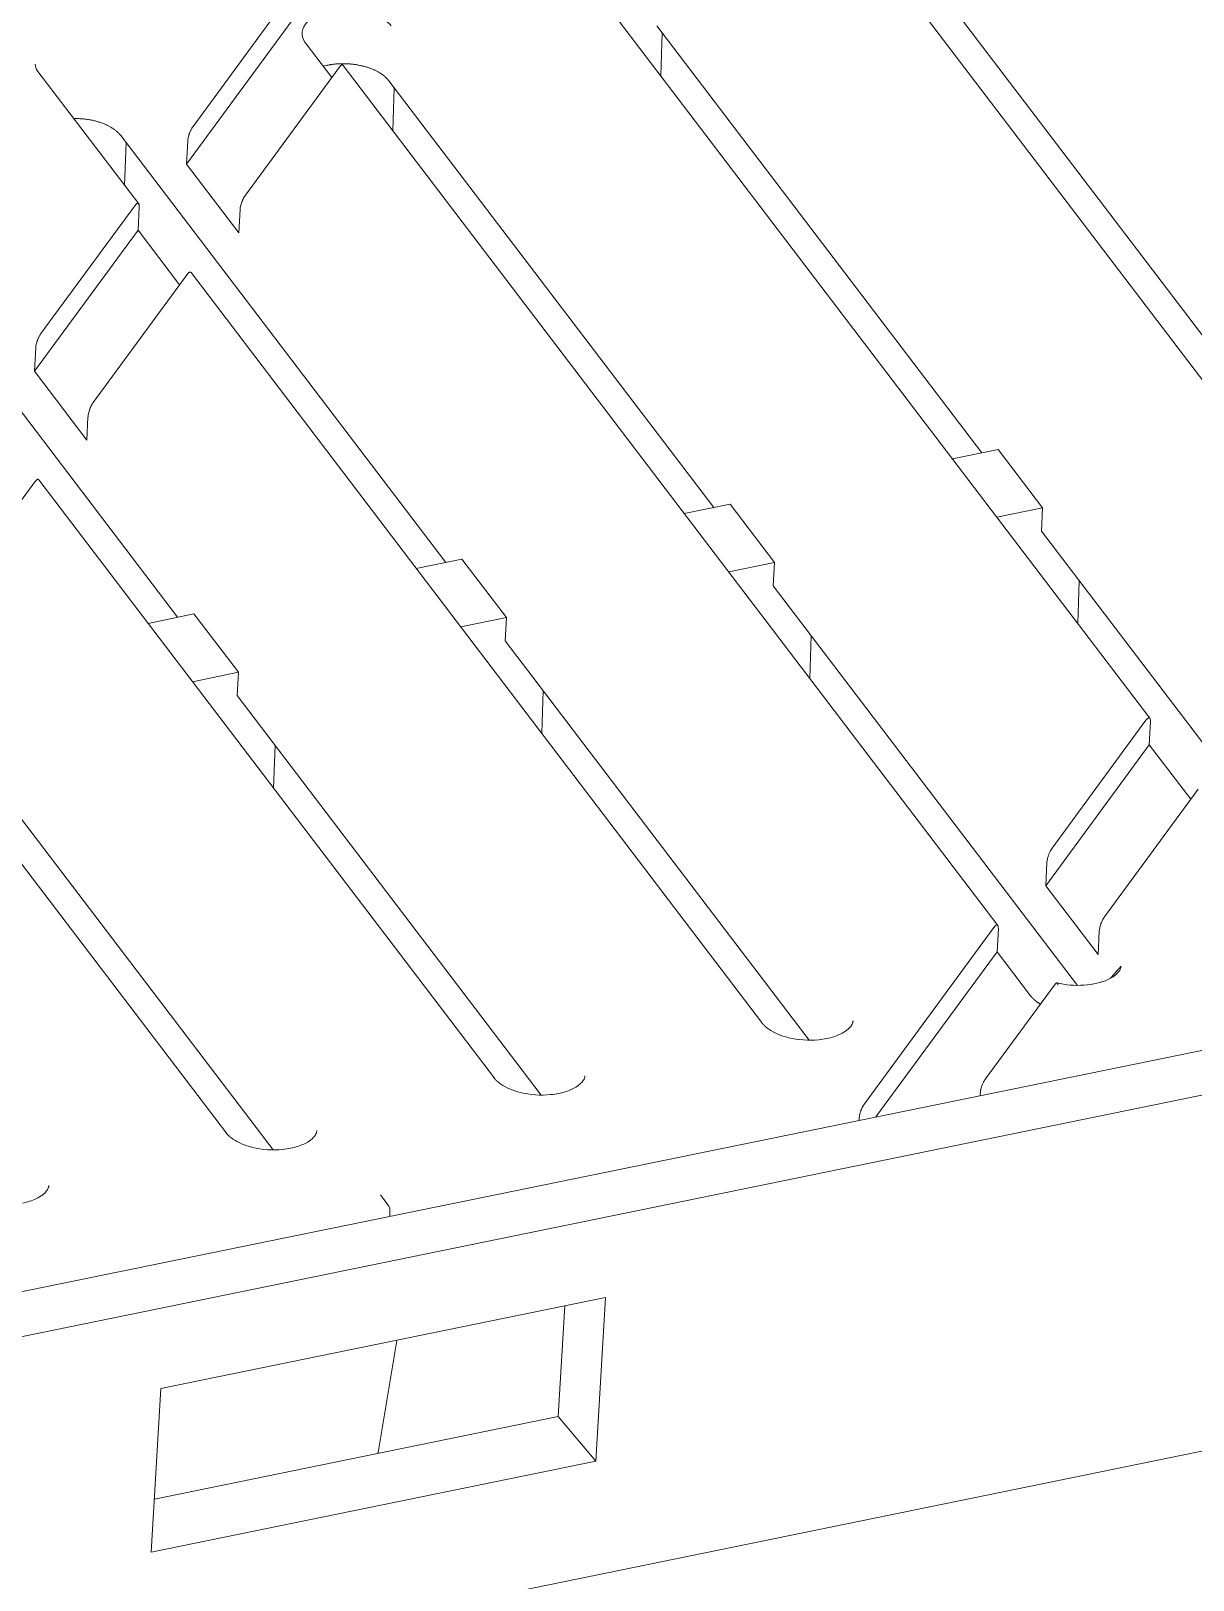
# Model space of a CAD drawing. Header units: millimetres. Extents: x 4267 to 8467, y 166 to 3136.
# Drawn here: x 5216.2 to 5273.1, y 1944.6 to 2020.5 of the extents above; entities that cross this region are included whole.
import ezdxf

# ---------------------------------------------------------------- set-up
doc = ezdxf.new("R2010")
doc.units = ezdxf.units.MM
doc.styles.get("Standard").update_dxf_attribs({"font": 'SimSun.ttf'})
doc.dimstyles.new('ISO-25', dxfattribs={"dimtxt": 2.5, "dimasz": 2.5, "dimexe": 1.25, "dimexo": 0.625, "dimtad": 1, "dimtxsty": 'Standard', "dimcen": 2.5, "dimadec": 0, "dimazin": 0, "dimtfac": 1, "dimtmove": 0, "dimatfit": 3, "dimfxl": 1, "dimarcsym": 0})

msp = doc.modelspace()

# ---------------------------------------------------------------- linework, layer by layer
at = {"linetype": 'Continuous', "lineweight": 5}
for p, q in [((5179.907, 1951.377, 326.374), (5598.455, 2037.024, 326.374)), ((5181.357, 1949.472, 326.374), (5599.905, 2035.119, 326.374)), ((5224.178, 2015.796, 326.374), (5232.425, 2027.03, 326.374)), ((5278.489, 1996.953, 326.374), (5255.968, 2026.546, 326.374)), ((5232.599, 2025.85, 326.374), (5223.864, 2013.951, 326.374)), ((5271.04, 1986.806, 326.374), (5242.84, 2023.859, 326.374)), ((5275.934, 2002.498, 326.374), (5260.022, 2023.406, 326.374)), ((5262.807, 1999.812, 326.374), (5246.895, 2020.719, 326.374)), ((5229.711, 2019.841, 326.374), (5230.969, 2018.188, 326.374)), ((5247.156, 2020.376, 326.374), (5247.084, 2018.283, 326.374)), ((5221.518, 2012.004, 326.374), (5216.585, 2018.487, 326.374)), ((5231.337, 2018.69, 326.374), (5226.74, 2012.428, 326.374)), ((5263.591, 1976.658, 326.374), (5231.528, 2018.787, 326.374)), ((5249.679, 1997.125, 326.374), (5233.767, 2018.033, 326.374)), ((5234.029, 2017.689, 326.374), (5233.957, 2015.596, 326.374)), ((5236.551, 1994.439, 326.374), (5220.64, 2015.347, 326.374)), ((5220.901, 2015.003, 326.374), (5220.829, 2012.91, 326.374)), ((5223.864, 2013.951, 326.374), (5223.921, 2015.092, 326.374)), ((5226.427, 2010.583, 326.374), (5223.864, 2013.951, 326.374)), ((5223.424, 1991.753, 326.374), (5207.512, 2012.661, 326.374)), ((5216.728, 2005.649, 326.374), (5221.325, 2011.91, 326.374)), ((5221.543, 2011.853, 326.374), (5221.486, 2010.712, 326.374)), ((5226.484, 2011.724, 326.374), (5226.427, 2010.583, 326.374)), ((5221.486, 2010.712, 326.374), (5216.415, 2003.803, 326.374)), ((5221.486, 2010.712, 326.374), (5223.519, 2008.041, 326.374)), ((5223.888, 2008.542, 326.374), (5219.291, 2002.281, 326.374)), ((5252.067, 1971.864, 326.374), (5224.079, 2008.64, 326.374)), ((5216.415, 2003.803, 326.374), (5216.472, 2004.944, 326.374)), ((5218.977, 2000.436, 326.374), (5216.415, 2003.803, 326.374)), ((5219.034, 2001.577, 326.374), (5218.977, 2000.436, 326.374)), ((5261.366, 1999.517, 326.374), (5263.606, 1999.975, 326.374)), ((5263.606, 1999.975, 326.374), (5265.78, 1997.118, 326.374)), ((5238.94, 1969.177, 326.374), (5216.63, 1998.492, 326.374)), ((5216.438, 1998.395, 326.374), (5211.842, 1992.134, 326.374)), ((5248.238, 1996.83, 326.374), (5250.478, 1997.289, 326.374)), ((5250.478, 1997.289, 326.374), (5252.653, 1994.431, 326.374)), ((5265.78, 1997.118, 326.374), (5263.541, 1996.659, 326.374)), ((5265.723, 1995.979, 326.374), (5265.78, 1997.118, 326.374)), ((5280.615, 1976.413, 326.374), (5265.723, 1995.979, 326.374)), ((5235.111, 1994.144, 326.374), (5237.35, 1994.602, 326.374)), ((5237.35, 1994.602, 326.374), (5239.525, 1991.745, 326.374)), ((5252.653, 1994.431, 326.374), (5250.413, 1993.973, 326.374)), ((5252.596, 1993.293, 326.374), (5252.653, 1994.431, 326.374)), ((5267.486, 1973.727, 326.374), (5252.596, 1993.293, 326.374)), ((5267.509, 1991.445, 326.374), (5267.581, 1993.538, 326.374)), ((5221.983, 1991.458, 326.374), (5224.223, 1991.916, 326.374)), ((5224.223, 1991.916, 326.374), (5226.397, 1989.059, 326.374)), ((5239.525, 1991.745, 326.374), (5237.285, 1991.287, 326.374)), ((5239.468, 1990.607, 326.374), (5239.525, 1991.745, 326.374)), ((5254.381, 1988.759, 326.374), (5254.453, 1990.852, 326.374)), ((5254.359, 1971.04, 326.374), (5239.468, 1990.607, 326.374)), ((5226.397, 1989.059, 326.374), (5224.158, 1988.6, 326.374)), ((5226.341, 1987.92, 326.374), (5226.397, 1989.059, 326.374)), ((5225.812, 1966.491, 326.374), (5209.18, 1988.345, 326.374)), ((5241.232, 1968.354, 326.374), (5226.341, 1987.92, 326.374)), ((5241.254, 1986.073, 326.374), (5241.326, 1988.166, 326.374)), ((5266.25, 1980.45, 326.374), (5270.846, 1986.711, 326.374)), ((5271.065, 1986.654, 326.374), (5271.008, 1985.513, 326.374)), ((5228.104, 1965.667, 326.374), (5213.213, 1985.234, 326.374)), ((5228.126, 1983.386, 326.374), (5228.198, 1985.48, 326.374)), ((5271.008, 1985.513, 326.374), (5265.936, 1978.604, 326.374)), ((5271.008, 1985.513, 326.374), (5273.041, 1982.842, 326.374)), ((5273.409, 1983.343, 326.374), (5268.813, 1977.082, 326.374)), ((5265.936, 1978.604, 326.374), (5265.993, 1979.745, 326.374)), ((5268.499, 1975.237, 326.374), (5265.936, 1978.604, 326.374)), ((5257.06, 1967.932, 326.374), (5263.397, 1976.563, 326.374)), ((5263.616, 1976.507, 326.374), (5263.559, 1975.366, 326.374)), ((5268.556, 1976.378, 326.374), (5268.499, 1975.237, 326.374)), ((5263.559, 1975.366, 326.374), (5257.623, 1967.28, 326.374)), ((5263.559, 1975.366, 326.374), (5265.193, 1973.218, 326.374)), ((5266.392, 1973.785, 326.374), (5262.986, 1969.144, 326.374)), ((5262.729, 1968.447, 326.374), (5262.722, 1968.323, 326.374)), ((5256.797, 1967.111, 326.374), (5256.804, 1967.234, 326.374)), ((5233.724, 1962.982, 326.374), (5233.361, 1963.459, 326.374)), ((5233.811, 1962.407, 326.374), (5233.817, 1962.695, 326.374)), ((5222.607, 1953.976, 326.374), (5244.379, 1958.431, 326.374)), ((5244.379, 1958.431, 326.374), (5243.906, 1950.418, 326.374)), ((5242.067, 1952.608, 326.374), (5242.386, 1958.023, 326.374)), ((5233.238, 1950.848, 326.374), (5234.155, 1956.339, 326.374)), ((5222.135, 1945.963, 326.374), (5222.607, 1953.976, 326.374)), ((5222.288, 1948.561, 326.374), (5242.067, 1952.608, 326.374)), ((5236.102, 1943.239, 326.374), (5282.489, 1952.731, 326.374)), ((5243.906, 1950.418, 326.374), (5242.067, 1952.608, 326.374)), ((5243.906, 1950.418, 326.374), (5222.135, 1945.963, 326.374))]:
    msp.add_line(p, q, dxfattribs=at)
for points in [[(5233.767, 2018.033), (5233.738, 2018.069, 0.010141), (5233.707, 2018.105, 0.009404), (5233.674, 2018.142, 0.008955), (5233.638, 2018.178, 0.008861), (5233.6, 2018.213, 0.00862), (5233.56, 2018.249, 0.008369), (5233.517, 2018.284, 0.008091), (5233.471, 2018.319, 0.007886), (5233.424, 2018.353, 0.007637), (5233.374, 2018.387, 0.007434), (5233.321, 2018.42, 0.007203), (5233.266, 2018.453, 0.007018), (5233.209, 2018.485, 0.006809), (5233.15, 2018.516, 0.006639), (5233.089, 2018.545, 0.006452), (5233.025, 2018.575, 0.006299), (5232.96, 2018.602, 0.006134), (5232.893, 2018.629, 0.005998), (5232.824, 2018.655, 0.005853), (5232.753, 2018.679, 0.005732), (5232.681, 2018.702, 0.005608), (5232.608, 2018.724, 0.005502), (5232.533, 2018.744, 0.005397), (5232.457, 2018.763, 0.005305), (5232.381, 2018.78, 0.005217), (5232.303, 2018.796, 0.005137), (5232.225, 2018.811, 0.005066), (5232.146, 2018.823, 0.004998), (5232.067, 2018.835, 0.004942), (5231.988, 2018.844, 0.004886), (5231.909, 2018.852, 0.004843), (5231.829, 2018.859, 0.004795), (5231.75, 2018.864, 0.004768), (5231.672, 2018.867, 0.004738), (5231.594, 2018.869, 0.004711), (5231.516, 2018.87, 0.004659), (5231.439, 2018.869, 0.004687), (5231.364, 2018.866, 0.004752), (5231.289, 2018.863, 0.004638), (5231.215, 2018.858, 0.004346), (5231.143, 2018.851, 0.004763), (5231.071, 2018.844, 0.005634), (5231, 2018.834, 0.004374), (5230.933, 2018.825, 0.001558), (5230.874, 2018.816, 0.006066), (5230.801, 2018.802, 0.010785), (5230.69, 2018.777, 0.005409), (5230.547, 2018.742, 0.002932)], [(5220.64, 2015.347), (5220.604, 2015.391, 0.012488), (5220.565, 2015.435, 0.0114), (5220.523, 2015.479, 0.010735), (5220.477, 2015.523, 0.01059), (5220.427, 2015.567, 0.010235), (5220.374, 2015.609, 0.009867), (5220.318, 2015.652, 0.009468), (5220.257, 2015.693, 0.009176), (5220.194, 2015.734, 0.008831), (5220.126, 2015.774, 0.008553), (5220.056, 2015.812, 0.008241), (5219.982, 2015.849, 0.007991), (5219.905, 2015.885, 0.007728), (5219.825, 2015.919, 0.007522), (5219.743, 2015.951, 0.007276), (5219.658, 2015.982, 0.00705), (5219.57, 2016.011, 0.006913), (5219.481, 2016.038, 0.006874), (5219.389, 2016.062, 0.006539), (5219.297, 2016.085, 0.006022), (5219.203, 2016.105, 0.006461), (5219.107, 2016.123, 0.007464), (5219.008, 2016.138, 0.005682), (5218.914, 2016.152, 0.002194), (5218.829, 2016.163, 0.007662), (5218.72, 2016.171, 0.012903), (5218.554, 2016.178, 0.006434), (5218.338, 2016.183, 0.003461)], [(5265.193, 1973.218), (5265.205, 1973.203, 0.003945), (5265.216, 1973.189, 0.003857), (5265.228, 1973.174, 0.00379), (5265.24, 1973.16, 0.003753), (5265.253, 1973.145, 0.003704), (5265.266, 1973.131, 0.003655), (5265.28, 1973.116, 0.003602), (5265.293, 1973.102, 0.003556), (5265.307, 1973.088, 0.003505), (5265.322, 1973.074, 0.00346), (5265.336, 1973.06, 0.003409), (5265.351, 1973.046, 0.003362), (5265.367, 1973.032, 0.003316), (5265.382, 1973.018, 0.003277), (5265.398, 1973.004, 0.003222), (5265.415, 1972.99, 0.003159), (5265.431, 1972.977, 0.003141), (5265.448, 1972.963, 0.003162), (5265.466, 1972.95, 0.003027), (5265.483, 1972.936, 0.002789), (5265.501, 1972.923, 0.003038), (5265.519, 1972.91, 0.00357), (5265.539, 1972.896, 0.002663), (5265.557, 1972.884, 0.000902), (5265.573, 1972.873, 0.003702), (5265.595, 1972.858, 0.006205), (5265.63, 1972.837, 0.00296), (5265.676, 1972.809, 0.001549)], [(5252.013, 1971.917), (5252.02, 1971.909, 0.002116), (5252.026, 1971.901, 0.002055), (5252.032, 1971.892, 0.002029), (5252.039, 1971.884, 0.002044), (5252.046, 1971.876, 0.002042), (5252.053, 1971.868, 0.002037), (5252.06, 1971.86, 0.002029), (5252.067, 1971.851, 0.002029), (5252.074, 1971.843, 0.002022), (5252.082, 1971.834, 0.002021), (5252.089, 1971.826, 0.002013), (5252.097, 1971.818, 0.002012), (5252.105, 1971.809, 0.002004), (5252.113, 1971.801, 0.002002), (5252.121, 1971.792, 0.001994), (5252.13, 1971.784, 0.001993), (5252.138, 1971.775, 0.001984), (5252.147, 1971.767, 0.001982), (5252.156, 1971.758, 0.001974), (5252.165, 1971.749, 0.001972), (5252.174, 1971.741, 0.001963), (5252.183, 1971.732, 0.00196), (5252.193, 1971.723, 0.001953), (5252.202, 1971.715, 0.001955), (5252.212, 1971.706, 0.00194), (5252.222, 1971.697, 0.001925), (5252.232, 1971.689, 0.001935), (5252.243, 1971.68, 0.001975), (5252.254, 1971.671, 0.001904), (5252.264, 1971.662, 0.001765), (5252.275, 1971.653, 0.001958), (5252.286, 1971.645, 0.002353), (5252.298, 1971.635, 0.001743), (5252.309, 1971.627, 0.00053), (5252.319, 1971.619, 0.002512), (5252.333, 1971.609, 0.004292), (5252.354, 1971.594, 0.002031), (5252.382, 1971.574, 0.00105)], [(5238.886, 1969.23), (5238.892, 1969.222, 0.002116), (5238.898, 1969.214, 0.002055), (5238.905, 1969.206, 0.002029), (5238.912, 1969.198, 0.002044), (5238.918, 1969.19, 0.002042), (5238.925, 1969.181, 0.002038), (5238.932, 1969.173, 0.002029), (5238.939, 1969.165, 0.002029), (5238.947, 1969.157, 0.002022), (5238.954, 1969.148, 0.002021), (5238.962, 1969.14, 0.002013), (5238.969, 1969.131, 0.002012), (5238.977, 1969.123, 0.002004), (5238.985, 1969.115, 0.002002), (5238.994, 1969.106, 0.001994), (5239.002, 1969.097, 0.001993), (5239.01, 1969.089, 0.001985), (5239.019, 1969.08, 0.001982), (5239.028, 1969.072, 0.001974), (5239.037, 1969.063, 0.001973), (5239.046, 1969.054, 0.001964), (5239.056, 1969.046, 0.00196), (5239.065, 1969.037, 0.001953), (5239.075, 1969.028, 0.001955), (5239.085, 1969.02, 0.001941), (5239.095, 1969.011, 0.001925), (5239.105, 1969.002, 0.001935), (5239.115, 1968.994, 0.001976), (5239.126, 1968.985, 0.001904), (5239.137, 1968.976, 0.001765), (5239.147, 1968.967, 0.001958), (5239.159, 1968.958, 0.002353), (5239.17, 1968.949, 0.001743), (5239.182, 1968.941, 0.00053), (5239.192, 1968.933, 0.002512), (5239.205, 1968.923, 0.004292), (5239.227, 1968.908, 0.002031), (5239.255, 1968.888, 0.00105)], [(5225.758, 1966.544), (5225.765, 1966.536, 0.002116), (5225.771, 1966.528, 0.002056), (5225.777, 1966.52, 0.00203), (5225.784, 1966.512, 0.002044), (5225.791, 1966.503, 0.002042), (5225.798, 1966.495, 0.002038), (5225.805, 1966.487, 0.002029), (5225.812, 1966.479, 0.00203), (5225.819, 1966.47, 0.002022), (5225.826, 1966.462, 0.002021), (5225.834, 1966.454, 0.002013), (5225.842, 1966.445, 0.002012), (5225.85, 1966.437, 0.002004), (5225.858, 1966.428, 0.002003), (5225.866, 1966.42, 0.001995), (5225.874, 1966.411, 0.001993), (5225.883, 1966.403, 0.001985), (5225.892, 1966.394, 0.001983), (5225.9, 1966.385, 0.001974), (5225.909, 1966.377, 0.001973), (5225.919, 1966.368, 0.001964), (5225.928, 1966.36, 0.00196), (5225.937, 1966.351, 0.001953), (5225.947, 1966.342, 0.001955), (5225.957, 1966.333, 0.001941), (5225.967, 1966.325, 0.001925), (5225.977, 1966.316, 0.001935), (5225.988, 1966.307, 0.001976), (5225.998, 1966.298, 0.001904), (5226.009, 1966.29, 0.001765), (5226.02, 1966.281, 0.001958), (5226.031, 1966.272, 0.002353), (5226.043, 1966.263, 0.001743), (5226.054, 1966.254, 0.00053), (5226.064, 1966.247, 0.002512), (5226.078, 1966.237, 0.004292), (5226.099, 1966.221, 0.002031), (5226.127, 1966.201, 0.00105)], [(5233.817, 1962.695), (5233.817, 1962.695, -0.000005), (5233.817, 1962.695, -0.000005), (5233.817, 1962.695, -0.000005), (5233.817, 1962.695, -0.000005), (5233.817, 1962.695, -0.000005), (5233.817, 1962.695, -0.000005), (5233.817, 1962.695, -0.000005), (5233.817, 1962.695, -0.000005), (5233.817, 1962.695, -0.000005), (5233.817, 1962.695, -0.000005), (5233.817, 1962.695, -0.000005), (5233.817, 1962.695, -0.000005), (5233.817, 1962.695, -0.000005), (5233.817, 1962.695, -0.000005), (5233.817, 1962.695, -0.000005), (5233.817, 1962.695, -0.000005), (5233.817, 1962.695, -0.000005), (5233.817, 1962.695, -0.000005), (5233.817, 1962.695, -0.000005), (5233.817, 1962.695, -0.000005), (5233.817, 1962.695, -0.000005), (5233.817, 1962.695, -0.000005), (5233.817, 1962.695, -0.000005), (5233.817, 1962.695, -0.000005), (5233.817, 1962.695, -0.000005), (5233.817, 1962.695, -0.000005), (5233.817, 1962.695, -0.000005), (5233.817, 1962.695, -0.000005), (5233.817, 1962.695, -0.000005), (5233.817, 1962.695, -0.000005), (5233.817, 1962.695, -0.000005), (5233.817, 1962.695, -0.000006), (5233.817, 1962.695, -0.000005), (5233.817, 1962.695, -0.000002), (5233.817, 1962.695, -0.000007), (5233.817, 1962.695, -0.000011), (5233.817, 1962.695, -0.000006), (5233.817, 1962.695, -0.000003)]]:
    msp.add_lwpolyline(points, format="xyb", dxfattribs=at)
for points, knots in [([(5233.876, 2020.73, 326.374), (5233.754, 2020.879, 326.374), (5233.589, 2021.012, 326.374), (5233.368, 2021.136, 326.374), (5233.353, 2021.145, 326.374), (5233.123, 2021.268, 326.374), (5232.878, 2021.359, 326.374), (5232.311, 2021.496, 326.374), (5232.009, 2021.532, 326.374), (5231.678, 2021.535, 326.374), (5231.661, 2021.535, 326.374), (5231.375, 2021.534, 326.374), (5231.118, 2021.507, 326.374), (5230.609, 2021.398, 326.374), (5230.377, 2021.317, 326.374), (5230.163, 2021.203, 326.374), (5230.148, 2021.196, 326.374), (5229.937, 2021.077, 326.374), (5229.784, 2020.948, 326.374), (5229.565, 2020.644, 326.374), (5229.514, 2020.479, 326.374), (5229.525, 2020.295, 326.374), (5229.526, 2020.286, 326.374), (5229.542, 2020.127, 326.374), (5229.604, 2019.982, 326.374), (5229.711, 2019.841, 326.374)], [0, 0, 0, 0, 0.125, 0.125, 0.132812, 0.132812, 0.25, 0.25, 0.375, 0.375, 0.382812, 0.382812, 0.5, 0.5, 0.625, 0.625, 0.632812, 0.632812, 0.75, 0.75, 0.875, 0.875, 0.882812, 0.882812, 1, 1, 1, 1]), ([(5231.528, 2018.787, 326.374), (5231.528, 2018.787, 326.374), (5231.528, 2018.788, 326.374), (5231.523, 2018.793, 326.374), (5231.517, 2018.799, 326.374), (5231.51, 2018.803, 326.374), (5231.505, 2018.806, 326.374), (5231.502, 2018.807, 326.374), (5231.49, 2018.81, 326.374), (5231.479, 2018.809, 326.374), (5231.46, 2018.804, 326.374), (5231.453, 2018.801, 326.374), (5231.442, 2018.795, 326.374), (5231.437, 2018.792, 326.374), (5231.43, 2018.787, 326.374), (5231.427, 2018.785, 326.374), (5231.425, 2018.784, 326.374), (5231.424, 2018.783, 326.374), (5231.405, 2018.769, 326.374), (5231.377, 2018.744, 326.374), (5231.337, 2018.69, 326.374)], [0.365831, 0.365831, 0.365831, 0.365831, 0.375, 0.375, 0.4375, 0.46875, 0.46875, 0.5, 0.5, 0.625, 0.625, 0.6875, 0.6875, 0.71875, 0.734375, 0.7421875, 0.7421875, 0.75, 0.75, 1, 1, 1, 1]), ([(5223.921, 2015.092, 326.374), (5223.923, 2015.139, 326.374), (5223.931, 2015.195, 326.374), (5223.952, 2015.288, 326.374), (5223.96, 2015.321, 326.374), (5223.975, 2015.371, 326.374), (5223.983, 2015.396, 326.374), (5223.992, 2015.421, 326.374), (5223.998, 2015.438, 326.374), (5224.001, 2015.448, 326.374), (5224.015, 2015.486, 326.374), (5224.028, 2015.518, 326.374), (5224.049, 2015.567, 326.374), (5224.056, 2015.584, 326.374), (5224.068, 2015.609, 326.374), (5224.074, 2015.621, 326.374), (5224.081, 2015.636, 326.374), (5224.084, 2015.642, 326.374), (5224.087, 2015.646, 326.374), (5224.088, 2015.649, 326.374), (5224.108, 2015.687, 326.374), (5224.138, 2015.742, 326.374), (5224.178, 2015.796, 326.374)], [0, 0, 0, 0, 0.25, 0.25, 0.375, 0.375, 0.4375, 0.46875, 0.46875, 0.5, 0.5, 0.625, 0.625, 0.6875, 0.6875, 0.71875, 0.734375, 0.742188, 0.742188, 0.75, 0.75, 1, 1, 1, 1]), ([(5226.74, 2012.429, 326.374), (5226.721, 2012.401, 326.374), (5226.703, 2012.374, 326.374), (5226.681, 2012.336, 326.374), (5226.674, 2012.324, 326.374), (5226.665, 2012.308, 326.374), (5226.661, 2012.3, 326.374), (5226.656, 2012.291, 326.374), (5226.654, 2012.287, 326.374), (5226.653, 2012.285, 326.374), (5226.653, 2012.285, 326.374), (5226.634, 2012.249, 326.374), (5226.619, 2012.216, 326.374), (5226.597, 2012.167, 326.374), (5226.591, 2012.151, 326.374), (5226.581, 2012.127, 326.374), (5226.578, 2012.119, 326.374), (5226.572, 2012.103, 326.374), (5226.57, 2012.097, 326.374), (5226.517, 2011.951, 326.374), (5226.488, 2011.818, 326.374), (5226.484, 2011.724, 326.374)], [0, 0, 0, 0, 0.125, 0.125, 0.1875, 0.1875, 0.21875, 0.234375, 0.242188, 0.242188, 0.25, 0.25, 0.375, 0.375, 0.4375, 0.4375, 0.46875, 0.46875, 0.5, 0.5, 1, 1, 1, 1]), ([(5221.325, 2011.91, 326.374), (5221.345, 2011.937, 326.374), (5221.362, 2011.956, 326.374), (5221.383, 2011.978, 326.374), (5221.39, 2011.985, 326.374), (5221.398, 2011.992, 326.374), (5221.402, 2011.996, 326.374), (5221.407, 2011.999, 326.374), (5221.409, 2012.001, 326.374), (5221.41, 2012.001, 326.374), (5221.41, 2012.002, 326.374), (5221.427, 2012.014, 326.374), (5221.441, 2012.022, 326.374), (5221.46, 2012.028, 326.374), (5221.466, 2012.029, 326.374), (5221.475, 2012.029, 326.374), (5221.477, 2012.029, 326.374), (5221.482, 2012.028, 326.374), (5221.485, 2012.028, 326.374), (5221.53, 2012.016, 326.374), (5221.548, 2011.947, 326.374), (5221.543, 2011.853, 326.374)], [0, 0, 0, 0, 0.125, 0.125, 0.1875, 0.1875, 0.21875, 0.234375, 0.242188, 0.242188, 0.25, 0.25, 0.375, 0.375, 0.4375, 0.4375, 0.46875, 0.46875, 0.5, 0.5, 1, 1, 1, 1]), ([(5224.079, 2008.64, 326.374), (5224.079, 2008.64, 326.374), (5224.078, 2008.64, 326.374), (5224.074, 2008.646, 326.374), (5224.068, 2008.652, 326.374), (5224.06, 2008.656, 326.374), (5224.055, 2008.658, 326.374), (5224.053, 2008.659, 326.374), (5224.041, 2008.662, 326.374), (5224.03, 2008.662, 326.374), (5224.011, 2008.656, 326.374), (5224.004, 2008.653, 326.374), (5223.993, 2008.648, 326.374), (5223.987, 2008.644, 326.374), (5223.981, 2008.64, 326.374), (5223.978, 2008.638, 326.374), (5223.976, 2008.636, 326.374), (5223.974, 2008.635, 326.374), (5223.956, 2008.621, 326.374), (5223.927, 2008.596, 326.374), (5223.887, 2008.542, 326.374)], [0.3658311, 0.3658311, 0.3658311, 0.3658311, 0.375, 0.375, 0.4375, 0.46875, 0.46875, 0.5, 0.5, 0.625, 0.625, 0.6875, 0.6875, 0.71875, 0.734375, 0.7421875, 0.7421875, 0.75, 0.75, 1, 1, 1, 1]), ([(5216.472, 2004.944, 326.374), (5216.474, 2004.991, 326.374), (5216.482, 2005.048, 326.374), (5216.503, 2005.141, 326.374), (5216.511, 2005.173, 326.374), (5216.526, 2005.223, 326.374), (5216.534, 2005.248, 326.374), (5216.542, 2005.274, 326.374), (5216.548, 2005.291, 326.374), (5216.552, 2005.301, 326.374), (5216.566, 2005.339, 326.374), (5216.578, 2005.371, 326.374), (5216.599, 2005.42, 326.374), (5216.607, 2005.436, 326.374), (5216.619, 2005.461, 326.374), (5216.625, 2005.474, 326.374), (5216.632, 2005.488, 326.374), (5216.635, 2005.494, 326.374), (5216.637, 2005.499, 326.374), (5216.639, 2005.501, 326.374), (5216.659, 2005.54, 326.374), (5216.689, 2005.594, 326.374), (5216.728, 2005.649, 326.374)], [0, 0, 0, 0, 0.25, 0.25, 0.375, 0.375, 0.4375, 0.46875, 0.46875, 0.5, 0.5, 0.625, 0.625, 0.6875, 0.6875, 0.71875, 0.734375, 0.742188, 0.742188, 0.75, 0.75, 1, 1, 1, 1]), ([(5219.291, 2002.281, 326.374), (5219.271, 2002.254, 326.374), (5219.254, 2002.226, 326.374), (5219.231, 2002.189, 326.374), (5219.225, 2002.177, 326.374), (5219.216, 2002.16, 326.374), (5219.211, 2002.152, 326.374), (5219.207, 2002.143, 326.374), (5219.205, 2002.14, 326.374), (5219.204, 2002.137, 326.374), (5219.203, 2002.137, 326.374), (5219.185, 2002.102, 326.374), (5219.169, 2002.068, 326.374), (5219.148, 2002.019, 326.374), (5219.142, 2002.003, 326.374), (5219.132, 2001.979, 326.374), (5219.129, 2001.971, 326.374), (5219.123, 2001.956, 326.374), (5219.121, 2001.949, 326.374), (5219.067, 2001.803, 326.374), (5219.039, 2001.671, 326.374), (5219.035, 2001.577, 326.374)], [0, 0, 0, 0, 0.125, 0.125, 0.1875, 0.1875, 0.21875, 0.234375, 0.242188, 0.242188, 0.25, 0.25, 0.375, 0.375, 0.4375, 0.4375, 0.46875, 0.46875, 0.5, 0.5, 1, 1, 1, 1]), ([(5216.63, 1998.492, 326.374), (5216.63, 1998.492, 326.374), (5216.629, 1998.493, 326.374), (5216.625, 1998.498, 326.374), (5216.618, 1998.504, 326.374), (5216.611, 1998.508, 326.374), (5216.606, 1998.511, 326.374), (5216.603, 1998.512, 326.374), (5216.591, 1998.515, 326.374), (5216.58, 1998.515, 326.374), (5216.561, 1998.509, 326.374), (5216.555, 1998.506, 326.374), (5216.544, 1998.5, 326.374), (5216.538, 1998.497, 326.374), (5216.531, 1998.492, 326.374), (5216.528, 1998.49, 326.374), (5216.526, 1998.489, 326.374), (5216.525, 1998.488, 326.374), (5216.506, 1998.474, 326.374), (5216.478, 1998.449, 326.374), (5216.438, 1998.395, 326.374)], [0.3658316, 0.3658316, 0.3658316, 0.3658316, 0.375, 0.375, 0.4375, 0.46875, 0.46875, 0.5, 0.5, 0.625, 0.625, 0.6875, 0.6875, 0.71875, 0.734375, 0.7421875, 0.7421875, 0.75, 0.75, 1, 1, 1, 1]), ([(5270.846, 1986.711, 326.374), (5270.866, 1986.738, 326.374), (5270.883, 1986.758, 326.374), (5270.905, 1986.78, 326.374), (5270.911, 1986.786, 326.374), (5270.92, 1986.793, 326.374), (5270.924, 1986.797, 326.374), (5270.928, 1986.8, 326.374), (5270.93, 1986.802, 326.374), (5270.931, 1986.802, 326.374), (5270.931, 1986.803, 326.374), (5270.949, 1986.815, 326.374), (5270.963, 1986.823, 326.374), (5270.982, 1986.829, 326.374), (5270.988, 1986.83, 326.374), (5270.996, 1986.83, 326.374), (5270.999, 1986.83, 326.374), (5271.004, 1986.83, 326.374), (5271.006, 1986.829, 326.374), (5271.052, 1986.817, 326.374), (5271.07, 1986.748, 326.374), (5271.065, 1986.654, 326.374)], [0, 0, 0, 0, 0.125, 0.125, 0.1875, 0.1875, 0.21875, 0.234375, 0.242188, 0.242188, 0.25, 0.25, 0.375, 0.375, 0.4375, 0.4375, 0.46875, 0.46875, 0.5, 0.5, 1, 1, 1, 1]), ([(5265.993, 1979.746, 326.374), (5265.996, 1979.794, 326.374), (5266.003, 1979.848, 326.374), (5266.02, 1979.923, 326.374), (5266.025, 1979.941, 326.374), (5266.042, 1980.007, 326.374), (5266.057, 1980.058, 326.374), (5266.101, 1980.178, 326.374), (5266.13, 1980.243, 326.374), (5266.169, 1980.319, 326.374), (5266.176, 1980.331, 326.374), (5266.205, 1980.384, 326.374), (5266.227, 1980.419, 326.374), (5266.25, 1980.45, 326.374)], [0, 0, 0, 0, 0.25, 0.25, 0.3125, 0.3125, 0.5, 0.5, 0.75, 0.75, 0.8125, 0.8125, 1, 1, 1, 1]), ([(5263.397, 1976.563, 326.374), (5263.417, 1976.59, 326.374), (5263.434, 1976.61, 326.374), (5263.456, 1976.632, 326.374), (5263.462, 1976.638, 326.374), (5263.471, 1976.646, 326.374), (5263.475, 1976.649, 326.374), (5263.479, 1976.653, 326.374), (5263.481, 1976.654, 326.374), (5263.482, 1976.655, 326.374), (5263.482, 1976.655, 326.374), (5263.499, 1976.668, 326.374), (5263.514, 1976.675, 326.374), (5263.533, 1976.681, 326.374), (5263.539, 1976.682, 326.374), (5263.547, 1976.683, 326.374), (5263.55, 1976.683, 326.374), (5263.555, 1976.682, 326.374), (5263.557, 1976.682, 326.374), (5263.602, 1976.67, 326.374), (5263.62, 1976.601, 326.374), (5263.616, 1976.507, 326.374)], [0, 0, 0, 0, 0.125, 0.125, 0.1875, 0.1875, 0.21875, 0.234375, 0.242188, 0.242188, 0.25, 0.25, 0.375, 0.375, 0.4375, 0.4375, 0.46875, 0.46875, 0.5, 0.5, 1, 1, 1, 1]), ([(5268.813, 1977.082, 326.374), (5268.793, 1977.055, 326.374), (5268.775, 1977.028, 326.374), (5268.753, 1976.99, 326.374), (5268.746, 1976.978, 326.374), (5268.737, 1976.961, 326.374), (5268.733, 1976.953, 326.374), (5268.728, 1976.945, 326.374), (5268.726, 1976.941, 326.374), (5268.725, 1976.939, 326.374), (5268.725, 1976.938, 326.374), (5268.707, 1976.903, 326.374), (5268.691, 1976.87, 326.374), (5268.67, 1976.82, 326.374), (5268.663, 1976.804, 326.374), (5268.654, 1976.78, 326.374), (5268.651, 1976.773, 326.374), (5268.645, 1976.757, 326.374), (5268.642, 1976.75, 326.374), (5268.589, 1976.604, 326.374), (5268.561, 1976.472, 326.374), (5268.556, 1976.378, 326.374)], [0, 0, 0, 0, 0.125, 0.125, 0.1875, 0.1875, 0.21875, 0.234375, 0.242188, 0.242188, 0.25, 0.25, 0.375, 0.375, 0.4375, 0.4375, 0.46875, 0.46875, 0.5, 0.5, 1, 1, 1, 1]), ([(5269.111, 1974.075, 326.374), (5269.628, 1974.666, 326.374), (5269.618, 1974.615, 326.374), (5269.587, 1974.432, 326.374), (5268.917, 1973.769, 326.374), (5267.312, 1973.631, 326.374), (5266.485, 1973.848, 326.374)], [0, 0, 0, 0, 0.017594, 0.109686, 0.420428, 1, 1, 1, 1]), ([(5266.485, 1973.848, 326.374), (5266.484, 1973.848, 326.374), (5266.483, 1973.848, 326.374), (5266.474, 1973.849, 326.374), (5266.465, 1973.848, 326.374), (5266.436, 1973.835, 326.374), (5266.414, 1973.815, 326.374), (5266.392, 1973.785, 326.374)], [0.6089722, 0.6089722, 0.6089722, 0.6089722, 0.625, 0.625, 0.75, 0.75, 1, 1, 1, 1]), ([(5266.538, 1973.752, 326.374), (5266.537, 1973.755, 326.374), (5266.536, 1973.759, 326.374), (5266.53, 1973.796, 326.374), (5266.519, 1973.822, 326.374), (5266.505, 1973.836, 326.374)], [0.2264404, 0.2264404, 0.2264404, 0.2264404, 0.25, 0.25, 0.4995336, 0.4995336, 0.4995336, 0.4995336]), ([(5256.499, 1971.987, 326.374), (5256.499, 1971.987, 326.374), (5256.499, 1971.985, 326.374), (5256.499, 1971.982, 326.374), (5256.498, 1971.978, 326.374), (5256.498, 1971.973, 326.374), (5256.497, 1971.964, 326.374), (5256.496, 1971.951, 326.374), (5256.491, 1971.925, 326.374), (5256.484, 1971.896, 326.374), (5256.466, 1971.844, 326.374), (5256.436, 1971.781, 326.374), (5256.358, 1971.67, 326.374), (5256.201, 1971.516, 326.374), (5255.837, 1971.293, 326.374), (5255.456, 1971.17, 326.374), (5255.214, 1971.12, 326.374)], [0, 0, 0, 0, 0.0014058, 0.002815, 0.0045808, 0.0081288, 0.009911, 0.0188933, 0.0280127, 0.0512958, 0.0632609, 0.1061413, 0.138156, 0.2060903, 0.2933814, 0.4156782, 0.4156782, 0.4156782, 0.4156782]), ([(5255.214, 1971.12, 326.374), (5255.087, 1971.095, 326.374), (5254.484, 1971.002, 326.374), (5253.372, 1971.078, 326.374), (5252.625, 1971.409, 326.374), (5252.382, 1971.574, 326.374)], [0.4156782, 0.4156782, 0.4156782, 0.4156782, 0.4793235, 0.7064299, 0.8936242, 0.8936242, 0.8936242, 0.8936242]), ([(5242.087, 1968.434, 326.374), (5241.959, 1968.408, 326.374), (5241.356, 1968.316, 326.374), (5240.244, 1968.391, 326.374), (5239.498, 1968.722, 326.374), (5239.255, 1968.888, 326.374)], [0.4156782, 0.4156782, 0.4156782, 0.4156782, 0.4793235, 0.7064299, 0.8936242, 0.8936242, 0.8936242, 0.8936242]), ([(5243.371, 1969.301, 326.374), (5243.371, 1969.3, 326.374), (5243.371, 1969.298, 326.374), (5243.371, 1969.296, 326.374), (5243.371, 1969.291, 326.374), (5243.371, 1969.287, 326.374), (5243.37, 1969.278, 326.374), (5243.368, 1969.265, 326.374), (5243.364, 1969.239, 326.374), (5243.356, 1969.21, 326.374), (5243.338, 1969.157, 326.374), (5243.308, 1969.095, 326.374), (5243.23, 1968.984, 326.374), (5243.074, 1968.83, 326.374), (5242.709, 1968.606, 326.374), (5242.329, 1968.484, 326.374), (5242.087, 1968.434, 326.374)], [0, 0, 0, 0, 0.0014058, 0.002815, 0.0045808, 0.0081288, 0.009911, 0.0188933, 0.0280127, 0.0512958, 0.0632609, 0.1061413, 0.138156, 0.2060903, 0.2933814, 0.4156782, 0.4156782, 0.4156782, 0.4156782]), ([(5262.729, 1968.447, 326.374), (5262.731, 1968.483, 326.374), (5262.737, 1968.522, 326.374), (5262.748, 1968.58, 326.374), (5262.75, 1968.593, 326.374), (5262.769, 1968.674, 326.374), (5262.789, 1968.741, 326.374), (5262.832, 1968.859, 326.374), (5262.853, 1968.907, 326.374), (5262.882, 1968.97, 326.374), (5262.89, 1968.986, 326.374), (5262.926, 1969.055, 326.374), (5262.956, 1969.103, 326.374), (5262.986, 1969.144, 326.374)], [0, 0, 0, 0, 0.1875, 0.1875, 0.25, 0.25, 0.5, 0.5, 0.6875, 0.6875, 0.75, 0.75, 1, 1, 1, 1]), ([(5257.06, 1967.932, 326.374), (5257.038, 1967.901, 326.374), (5257.016, 1967.867, 326.374), (5256.987, 1967.815, 326.374), (5256.98, 1967.802, 326.374), (5256.942, 1967.728, 326.374), (5256.913, 1967.663, 326.374), (5256.87, 1967.545, 326.374), (5256.854, 1967.495, 326.374), (5256.837, 1967.429, 326.374), (5256.832, 1967.412, 326.374), (5256.815, 1967.337, 326.374), (5256.807, 1967.283, 326.374), (5256.804, 1967.234, 326.374)], [0, 0, 0, 0, 0.1875, 0.1875, 0.25, 0.25, 0.5, 0.5, 0.6875, 0.6875, 0.75, 0.75, 1, 1, 1, 1]), ([(5230.244, 1966.615, 326.374), (5230.244, 1966.614, 326.374), (5230.244, 1966.612, 326.374), (5230.244, 1966.609, 326.374), (5230.243, 1966.605, 326.374), (5230.243, 1966.6, 326.374), (5230.242, 1966.591, 326.374), (5230.241, 1966.579, 326.374), (5230.236, 1966.553, 326.374), (5230.229, 1966.524, 326.374), (5230.211, 1966.471, 326.374), (5230.181, 1966.409, 326.374), (5230.102, 1966.297, 326.374), (5229.946, 1966.143, 326.374), (5229.582, 1965.92, 326.374), (5229.201, 1965.798, 326.374), (5228.959, 1965.748, 326.374)], [0, 0, 0, 0, 0.0014058, 0.002815, 0.0045808, 0.0081288, 0.009911, 0.0188933, 0.0280127, 0.0512958, 0.0632609, 0.1061413, 0.138156, 0.2060903, 0.2933814, 0.4156782, 0.4156782, 0.4156782, 0.4156782]), ([(5228.959, 1965.748, 326.374), (5228.832, 1965.722, 326.374), (5228.228, 1965.63, 326.374), (5227.117, 1965.705, 326.374), (5226.37, 1966.036, 326.374), (5226.127, 1966.201, 326.374)], [0.4156782, 0.4156782, 0.4156782, 0.4156782, 0.4793235, 0.7064299, 0.8936242, 0.8936242, 0.8936242, 0.8936242]), ([(5217.116, 1963.929, 326.374), (5217.116, 1963.928, 326.374), (5217.116, 1963.926, 326.374), (5217.116, 1963.923, 326.374), (5217.116, 1963.919, 326.374), (5217.115, 1963.914, 326.374), (5217.114, 1963.905, 326.374), (5217.113, 1963.893, 326.374), (5217.108, 1963.866, 326.374), (5217.101, 1963.837, 326.374), (5217.083, 1963.785, 326.374), (5217.053, 1963.723, 326.374), (5216.975, 1963.611, 326.374), (5216.818, 1963.457, 326.374), (5216.454, 1963.234, 326.374), (5216.073, 1963.112, 326.374), (5215.831, 1963.062, 326.374)], [0, 0, 0, 0, 0.0014058, 0.002815, 0.0045808, 0.0081288, 0.009911, 0.0188933, 0.0280127, 0.0512958, 0.0632609, 0.1061413, 0.138156, 0.2060903, 0.2933814, 0.4156782, 0.4156782, 0.4156782, 0.4156782])]:
    msp.add_open_spline(points, degree=3, knots=knots, dxfattribs=at)
for points in [[(5216.585, 2018.487, 326.374), (5216.479, 2018.628, 326.374), (5216.449, 2018.741, 326.374), (5216.454, 2018.839, 326.374)], [(5233.817, 1962.696, 326.374), (5233.82, 1962.798, 326.374), (5233.786, 1962.901, 326.374), (5233.724, 1962.982, 326.374)], [(5233.229, 1950.8, 326.374), (5233.232, 1950.816, 326.374), (5233.235, 1950.832, 326.374), (5233.238, 1950.848, 326.374)]]:
    msp.add_open_spline(points, degree=3, dxfattribs=at)

# ---------------------------------------------------------------- leaders
at = {"lineweight": 5}
msp.add_leader([(5173.644, 1899.514, 326.374), (5173.644, 2142.606, 326.374), (5216.541, 2142.606, 326.374)], dimstyle='ISO-25', override={"dimtxt": 10, "dimgap": 0.625, "dimtad": 0, "dimarcsym": 1}, dxfattribs=at)

doc.saveas('drawing.dxf')
